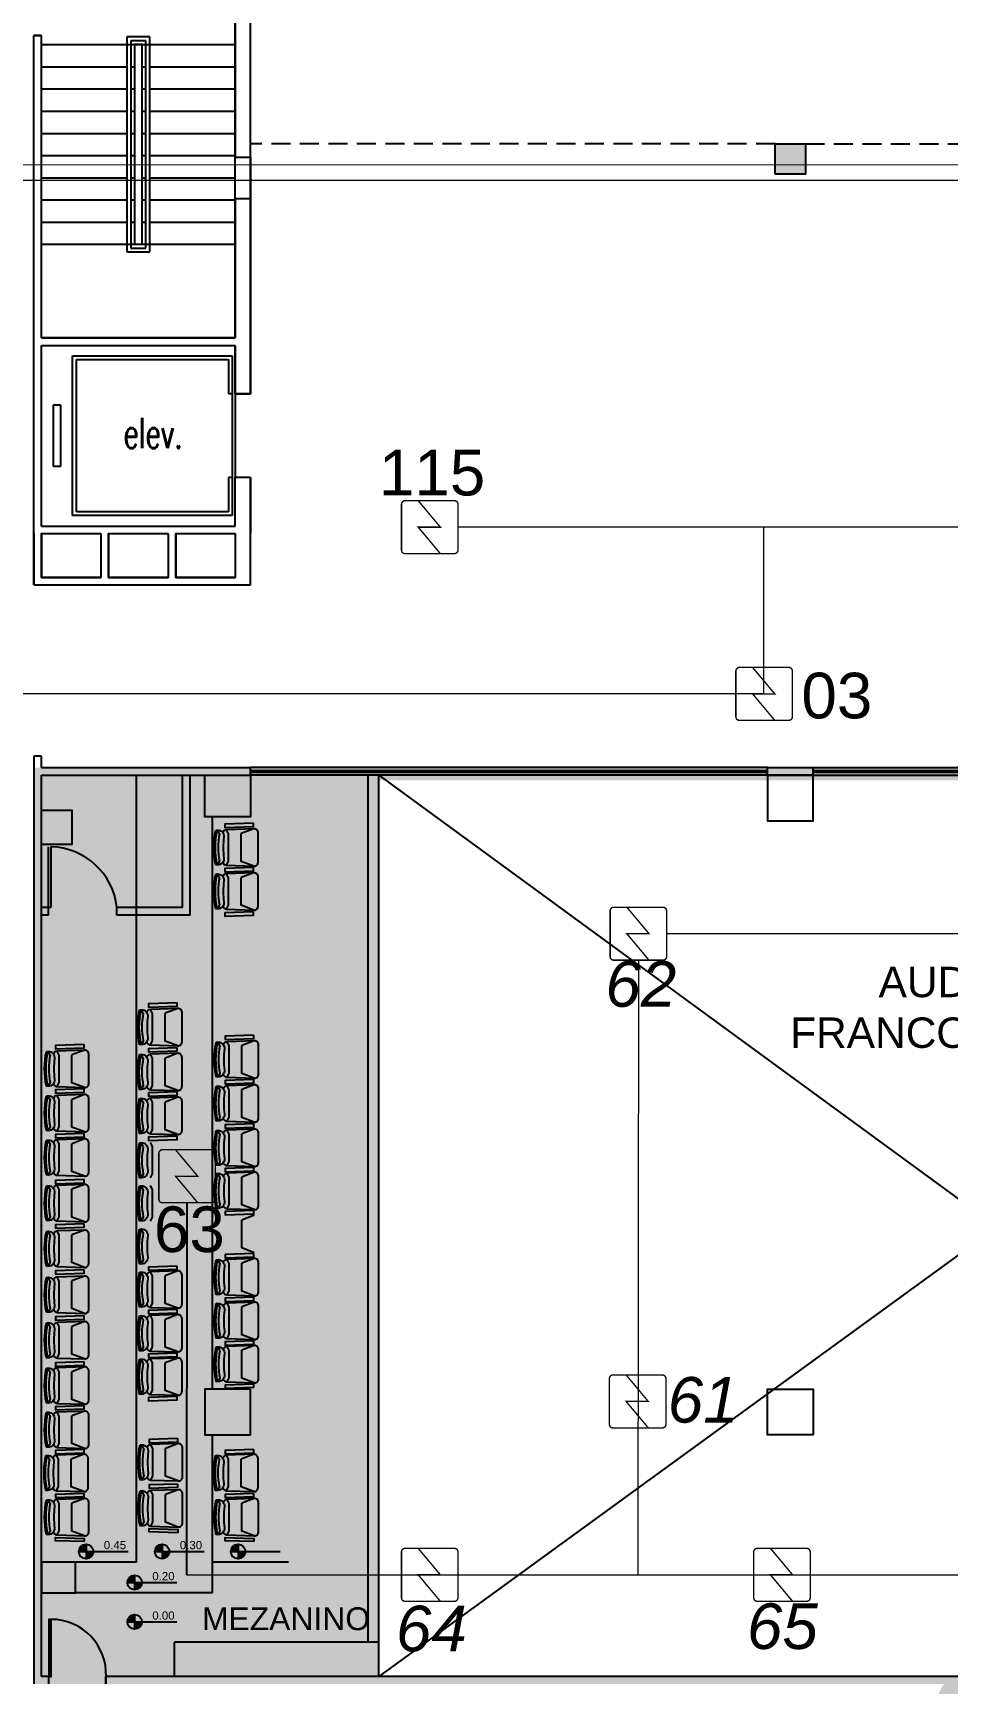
# Model space of a CAD drawing. Header units: metres. Extents: x -331 to 2982, y 362 to 2539.
# Drawn here: x 849.55 to 861.58, y 1275.92 to 1297.63 of the extents above; entities that cross this region are included whole.
import ezdxf
from ezdxf.enums import TextEntityAlignment as Align

# ---------------------------------------------------------------- set-up
doc = ezdxf.new("R2010")
doc.units = ezdxf.units.M
doc.linetypes.add('DASHED2', pattern=[0.375, 0.25, -0.125])
doc.linetypes.add('DOT075', pattern=[0.75, 0, -0.75])
for name, color, linetype in [('72_EGR_BASE_PRIMITIVE', 7, 'Continuous'), ('ALV', 251, 'Continuous'), ('Cota Nivel', 251, 'Continuous'), ('CX', 251, 'Continuous'), ('Det', 251, 'Continuous'), ('DET. FUMAÇA', 1, 'Continuous'), ('Div', 251, 'Continuous'), ('Est', 251, 'Continuous'), ('Mob', 251, 'Continuous'), ('Pis', 251, 'Continuous'), ('Proj', 251, 'DASHED2'), ('Texto_Salas', 251, 'Continuous'), ('vid', 251, 'Continuous'), ('vis', 251, 'Continuous')]:
    doc.layers.add(name, color=color, linetype=linetype)
doc.layers.add('_salas', color=251, linetype='Continuous', plot=False)
doc.styles.add('ALESP1', font='arial.ttf')
doc.styles.add('ALESP2', font='ROMANS.SHX', dxfattribs={"width": 0.65, "height": 0.4})
doc.styles.add('DESTAQUE', font='arial.ttf', dxfattribs={"height": 0.4})
doc.styles.get("Standard").update_dxf_attribs({"font": 'arial.ttf', "height": 0.3})
doc.styles.add('X3G_ENTITY_141699F3', font='arial.ttf', dxfattribs={"height": 0.6})
doc.styles.add('X3G_ENTITY_141699FB', font='arial.ttf', dxfattribs={"height": 0.6})
doc.styles.add('X3G_ENTITY_14169A0B', font='arial.ttf', dxfattribs={"height": 0.6})
doc.styles.add('X3G_ENTITY_14169A23', font='arial.ttf', dxfattribs={"height": 0.6})
doc.styles.add('X3G_ENTITY_14169FE8', font='arial.ttf', dxfattribs={"height": 0.6})
doc.styles.add('X3G_ENTITY_14169FFC', font='arial.ttf', dxfattribs={"height": 0.6})
doc.styles.add('X3G_ENTITY_142147DD', font='arial.ttf', dxfattribs={"height": 0.6})

# ---------------------------------------------------------------- blocks, each defined once
blk = doc.blocks.new('Detector de fumaça')
at = {"layer": 'DET. FUMAÇA', "linetype": 'Continuous', "lineweight": 15, "const_width": 0.0187}
blk.add_lwpolyline([(774.599, 539.816), (775.249, 539.816, -0.414214), (775.296, 539.769), (775.296, 539.167, -0.414214), (775.249, 539.12), (774.599, 539.12, -0.414214), (774.553, 539.167), (774.553, 539.769, -0.414214)], format="xyb", close=True, dxfattribs=at)
blk.add_lwpolyline([(774.773, 539.816), (775.064, 539.468), (774.773, 539.468), (775.064, 539.12)], dxfattribs=at)

msp = doc.modelspace()

# ---------------------------------------------------------------- hatches: boundary and pattern name
at = {"layer": '_salas', "transparency": 33554559}
h = msp.add_hatch(color=256, dxfattribs=at)
h.dxf.hatch_style = 1
h.paths.add_polyline_path([(872.219, 1296.071), (866.409, 1296.071), (866.409, 1295.871), (872.219, 1295.871)])
h.paths.add_polyline_path([(859.709, 1303.771), (859.309, 1303.771), (859.309, 1303.371), (859.709, 1303.371)])
h.paths.add_polyline_path([(859.709, 1296.171), (859.309, 1296.171), (859.309, 1295.771), (859.709, 1295.771)])
h = msp.add_hatch(color=256, dxfattribs=at)
h.dxf.hatch_style = 1
h.paths.add_polyline_path([(849.559, 1275.921), (851.959, 1275.921), (854.099, 1275.921), (854.099, 1276.021), (854.099, 1287.801), (870.319, 1287.801), (870.319, 1287.971), (866.699, 1287.971), (849.559, 1287.971), (849.559, 1287.543)])
h = msp.add_hatch(color=256, dxfattribs=at)
h.dxf.hatch_style = 1
h.paths.add_polyline_path([(845.258, 1260.671), (806.008, 1260.671), (806.008, 1266.721), (806.008, 1269.471), (801.118, 1269.471), (801.118, 1266.371), (801.118, 1258.571), (794.808, 1258.571), (794.808, 1266.371), (794.808, 1266.521), (794.608, 1266.521), (794.608, 1250.721), (794.808, 1250.721), (794.808, 1252.511), (870.318, 1252.511), (870.318, 1276.021), (861.583, 1276.021), (861.529, 1275.921), (859.578, 1272.271), (857.358, 1272.271), (851.958, 1272.271), (849.558, 1272.271), (849.558, 1263.221), (850.458, 1263.221), (850.458, 1255.977), (849.233, 1255.977), (849.233, 1256.871), (849.583, 1256.871), (849.583, 1256.971), (846.033, 1256.971), (846.033, 1256.871), (846.383, 1256.871), (846.383, 1255.977), (845.258, 1255.977)])
h = msp.add_hatch(color=256, dxfattribs=at)
h.dxf.hatch_style = 1
h.paths.add_polyline_path([(861.584, 1276.021), (854.099, 1276.021), (854.099, 1275.921), (861.531, 1275.921)])
at = {"layer": 'Cota Nivel', "ltscale": 0.8}
h = msp.add_hatch(color=251, dxfattribs=at)
h.paths.add_polyline_path([(850.247, 1277.662), (850.247, 1277.758, 0.414214), (850.151, 1277.662)])
h.paths.add_polyline_path([(850.247, 1277.566, 0.414214), (850.343, 1277.662), (850.247, 1277.662)])
h = msp.add_hatch(color=251, dxfattribs=at)
h.paths.add_polyline_path([(851.247, 1277.662), (851.247, 1277.758, 0.414214), (851.151, 1277.662)])
h.paths.add_polyline_path([(851.247, 1277.566, 0.414214), (851.343, 1277.662), (851.247, 1277.662)])
h = msp.add_hatch(color=251, dxfattribs=at)
h.paths.add_polyline_path([(852.247, 1277.662), (852.247, 1277.758, 0.414214), (852.151, 1277.662)])
h.paths.add_polyline_path([(852.247, 1277.566, 0.414214), (852.343, 1277.662), (852.247, 1277.662)])
h = msp.add_hatch(color=251, dxfattribs=at)
h.paths.add_polyline_path([(850.886, 1277.254), (850.886, 1277.35, 0.414214), (850.79, 1277.254)])
h.paths.add_polyline_path([(850.886, 1277.158, 0.414214), (850.982, 1277.254), (850.886, 1277.254)])
h = msp.add_hatch(color=251, dxfattribs=at)
h.paths.add_polyline_path([(850.886, 1276.737), (850.886, 1276.833, 0.414214), (850.79, 1276.737)])
h.paths.add_polyline_path([(850.886, 1276.641, 0.414214), (850.982, 1276.737), (850.886, 1276.737)])

# ---------------------------------------------------------------- linework, layer by layer
at = {"layer": '72_EGR_BASE_PRIMITIVE', "color": 150, "true_color": 0x007fff}
msp.add_polyline3d([(851.571, 1282.258, 0), (851.566, 1277.356, 0)], dxfattribs=at)
at = {"layer": 'ALV', "color": 251, "ltscale": 0.8}
for p, q in [((852.409, 1295.996), (852.409, 1299.659)), ((852.409, 1295.996), (852.409, 1299.659)), ((852.209, 1293.621), (852.209, 1298.921)), ((852.209, 1298.921), (852.209, 1295.996)), ((849.559, 1291.046), (849.559, 1297.596)), ((849.559, 1297.596), (849.659, 1297.596)), ((849.659, 1297.596), (849.559, 1297.596)), ((849.659, 1293.621), (849.659, 1297.596)), ((849.659, 1293.621), (849.659, 1297.596)), ((852.409, 1292.884), (852.409, 1295.996)), ((852.209, 1295.446), (852.209, 1293.621)), ((852.409, 1295.446), (852.409, 1292.884)), ((849.659, 1293.621), (852.209, 1293.621)), ((852.209, 1293.621), (849.659, 1293.621)), ((849.659, 1293.521), (852.209, 1293.521)), ((849.659, 1291.146), (849.659, 1293.521)), ((849.659, 1291.146), (849.659, 1293.521)), ((849.659, 1293.521), (852.209, 1293.521)), ((852.209, 1292.884), (852.209, 1293.521)), ((852.209, 1293.521), (852.209, 1292.884)), ((852.409, 1292.884), (852.209, 1292.884)), ((852.209, 1292.884), (852.409, 1292.884)), ((852.209, 1291.146), (852.209, 1291.784)), ((852.409, 1291.784), (852.209, 1291.784)), ((852.409, 1291.784), (852.209, 1291.784)), ((852.409, 1291.784), (852.409, 1291.046)), ((852.409, 1290.371), (852.409, 1291.784)), ((849.659, 1291.146), (852.209, 1291.146)), ((849.559, 1290.371), (849.559, 1291.046)), ((849.559, 1291.046), (849.559, 1290.371)), ((849.659, 1291.046), (849.659, 1290.471)), ((849.659, 1290.471), (849.659, 1291.046)), ((850.442, 1291.046), (850.442, 1290.471)), ((850.542, 1291.046), (850.542, 1290.471)), ((851.326, 1291.046), (851.326, 1290.471)), ((851.426, 1291.046), (851.426, 1290.471)), ((851.426, 1291.046), (852.209, 1291.046)), ((852.209, 1291.046), (852.209, 1290.471)), ((849.559, 1290.371), (852.409, 1290.371)), ((849.559, 1290.371), (852.409, 1290.371)), ((849.659, 1290.471), (850.442, 1290.471)), ((850.542, 1290.471), (851.326, 1290.471)), ((851.426, 1290.471), (852.209, 1290.471)), ((849.659, 1288.121), (849.559, 1288.121)), ((849.559, 1288.121), (849.559, 1275.921)), ((849.659, 1288.121), (849.559, 1288.121)), ((849.559, 1288.121), (849.559, 1275.921)), ((849.659, 1287.971), (849.659, 1288.121)), ((849.659, 1287.971), (852.409, 1287.971)), ((849.659, 1287.971), (852.409, 1287.971)), ((852.409, 1287.871), (852.409, 1287.971)), ((859.209, 1287.971), (859.809, 1287.971)), ((859.209, 1287.871), (859.209, 1287.971)), ((859.809, 1287.871), (859.809, 1287.971)), ((849.659, 1287.871), (852.409, 1287.871)), ((849.659, 1276.021), (849.659, 1287.871)), ((859.209, 1287.871), (859.809, 1287.871)), ((849.759, 1276.021), (849.659, 1276.021)), ((849.759, 1276.021), (849.659, 1276.021)), ((849.759, 1275.921), (849.759, 1276.021)), ((849.759, 1275.921), (849.759, 1276.021)), ((850.509, 1275.921), (850.509, 1276.021)), ((850.509, 1276.021), (850.509, 1275.921)), ((870.299, 1276.021), (850.509, 1276.021)), ((850.509, 1276.021), (850.509, 1275.921))]:
    msp.add_line(p, q, dxfattribs=at)
for points in [[(850.442, 1291.046), (850.442, 1290.471), (849.659, 1290.471), (849.659, 1291.046)], [(851.326, 1291.046), (851.326, 1290.471), (850.542, 1290.471), (850.542, 1291.046)], [(851.326, 1291.046), (851.326, 1290.471), (850.542, 1290.471), (850.542, 1291.046)], [(852.209, 1291.046), (852.209, 1290.471), (851.426, 1290.471), (851.426, 1291.046)]]:
    msp.add_lwpolyline(points, close=True, dxfattribs=at)
at = {"layer": 'Cota Nivel', "color": 251, "ltscale": 0.8}
for p, q in [((850.247, 1277.758), (850.247, 1277.566)), ((851.247, 1277.758), (851.247, 1277.566)), ((852.247, 1277.758), (852.247, 1277.566)), ((850.151, 1277.662), (850.8, 1277.662)), ((851.151, 1277.662), (851.8, 1277.662)), ((852.151, 1277.662), (852.8, 1277.662)), ((850.79, 1277.254), (851.439, 1277.254)), ((850.886, 1277.35), (850.886, 1277.158)), ((850.886, 1276.833), (850.886, 1276.641)), ((850.79, 1276.737), (851.439, 1276.737))]:
    msp.add_line(p, q, dxfattribs=at)
for centre in [(850.247, 1277.662), (851.247, 1277.662), (852.247, 1277.662), (850.886, 1277.254), (850.886, 1276.737)]:
    msp.add_circle(centre, 0.096, dxfattribs=at)
at = {"layer": 'CX', "color": 251}
for p, q in [((859.209, 1287.971), (852.409, 1287.971)), ((859.809, 1287.971), (866.399, 1287.971)), ((859.209, 1287.871), (852.409, 1287.871)), ((859.809, 1287.871), (866.399, 1287.871))]:
    msp.add_line(p, q, dxfattribs=at)
at = {"layer": 'CX', "color": 251, "ltscale": 8}
for p, q in [((849.753, 1286.129), (849.753, 1286.929)), ((849.783, 1286.929), (849.783, 1286.129)), ((849.783, 1286.129), (849.753, 1286.129))]:
    msp.add_line(p, q, dxfattribs=at)
at = {"layer": 'CX', "color": 251, "ltscale": 0.8}
msp.add_lwpolyline([(849.759, 1276.021), (849.789, 1276.021), (849.789, 1276.771), (849.759, 1276.771)], close=True, dxfattribs=at)
at = {"layer": 'CX', "color": 251, "linetype": 'Continuous'}
msp.add_arc((849.759, 1286.03), 0.9, 6.3528, 88.4476, dxfattribs=at)
at = {"layer": 'CX', "color": 251, "ltscale": 0.8}
msp.add_arc((849.789, 1276.05), 0.721, 357.6617, 90, dxfattribs=at)
at = {"layer": 'Det', "color": 251}
for p, q in [((854.099, 1287.871), (870.299, 1276.021)), ((869.574, 1287.274), (854.099, 1276.021))]:
    msp.add_line(p, q, dxfattribs=at)
at = {"layer": 'Div', "color": 230, "linetype": 'Continuous', "lineweight": 0}
for p, q in [((872.61, 1295.893), (776.3, 1295.891)), ((872.223, 1295.691), (776.303, 1295.691))]:
    msp.add_line(p, q, dxfattribs=at)
at = {"layer": 'Div', "color": 150, "linetype": 'Continuous', "lineweight": 0}
for p, q in [((862.63, 1291.131), (855.139, 1291.131)), ((859.16, 1288.939), (859.16, 1291.131)), ((859.16, 1288.939), (790.786, 1288.939)), ((865.651, 1285.786), (857.883, 1285.786)), ((857.511, 1285.438), (857.503, 1277.356)), ((851.566, 1277.356), (865.802, 1277.356))]:
    msp.add_line(p, q, dxfattribs=at)
at = {"layer": 'Div', "linetype": 'Continuous', "lineweight": 0}
for p, q in [((849.753, 1286.029), (849.753, 1286.129)), ((850.653, 1286.029), (850.653, 1286.129))]:
    msp.add_line(p, q, dxfattribs=at)
at = {"layer": 'Div', "color": 251, "linetype": 'Continuous'}
for p, q in [((849.753, 1286.029), (849.753, 1286.129)), ((850.653, 1286.029), (850.653, 1286.129))]:
    msp.add_line(p, q, dxfattribs=at)
at = {"layer": 'Div', "linetype": 'Continuous', "lineweight": 0}
for points in [[(851.612, 1287.871), (851.612, 1286.029), (850.653, 1286.029)], [(851.512, 1287.871), (851.512, 1286.129), (850.653, 1286.129)], [(849.753, 1286.129), (849.659, 1286.129)], [(849.753, 1286.029), (849.659, 1286.029)]]:
    msp.add_lwpolyline(points, dxfattribs=at)
at = {"layer": 'Div', "color": 251, "linetype": 'Continuous'}
for points in [[(851.612, 1287.871), (851.612, 1286.029), (850.653, 1286.029)], [(851.512, 1287.871), (851.512, 1286.129), (850.653, 1286.129)], [(849.753, 1286.129), (849.659, 1286.129)], [(849.753, 1286.029), (849.659, 1286.029)]]:
    msp.add_lwpolyline(points, dxfattribs=at)
at = {"layer": 'Est', "color": 251, "ltscale": 0.8}
msp.add_line((850.109, 1277.121), (850.109, 1277.521), dxfattribs=at)
at = {"layer": 'Est', "color": 251}
msp.add_lwpolyline([(859.309, 1295.771), (859.309, 1296.171), (859.709, 1296.171), (859.709, 1295.771)], close=True, dxfattribs=at)
msp.add_lwpolyline([(852.209, 1295.446), (852.209, 1295.996), (852.309, 1295.996), (852.409, 1295.996), (852.409, 1295.446), (852.209, 1295.446)], dxfattribs=at)
at = {"layer": 'Est', "color": 251, "ltscale": 0.8}
for points in [[(851.809, 1287.871), (852.409, 1287.871), (852.409, 1287.321), (851.809, 1287.321)], [(859.809, 1287.871), (859.209, 1287.871), (859.209, 1287.271), (859.809, 1287.271)], [(849.659, 1287.408), (850.059, 1287.408), (850.059, 1286.958), (849.659, 1286.958)], [(852.409, 1279.796), (851.809, 1279.796), (851.809, 1279.196), (852.409, 1279.196)], [(859.809, 1279.196), (859.209, 1279.196), (859.209, 1279.796), (859.809, 1279.796)], [(850.109, 1277.521), (849.659, 1277.521), (849.659, 1277.121), (850.109, 1277.121)]]:
    msp.add_lwpolyline(points, close=True, dxfattribs=at)
at = {"layer": 'Mob', "color": 251}
for p, q in [((852.001, 1287.098), (851.977, 1287.149)), ((852.121, 1287.1), (852.095, 1287.153)), ((852.121, 1286.74), (852.121, 1287.1)), ((852.454, 1287.165), (852.288, 1287.102)), ((852.001, 1286.741), (851.977, 1286.69)), ((852.001, 1286.52), (851.977, 1286.571)), ((852.095, 1286.686), (852.121, 1286.74)), ((852.121, 1286.521), (852.095, 1286.575)), ((852.454, 1286.587), (852.288, 1286.524)), ((852.121, 1286.162), (852.121, 1286.521)), ((852.001, 1286.163), (851.977, 1286.112)), ((852.095, 1286.108), (852.121, 1286.162)), ((850.999, 1284.735), (850.975, 1284.786)), ((851.119, 1284.737), (851.093, 1284.79)), ((851.119, 1284.377), (851.119, 1284.737)), ((851.452, 1284.802), (851.286, 1284.739)), ((849.774, 1284.187), (849.749, 1284.238)), ((849.894, 1284.188), (849.868, 1284.242)), ((849.894, 1283.829), (849.894, 1284.188)), ((850.227, 1284.254), (850.061, 1284.191)), ((850.999, 1284.378), (850.975, 1284.327)), ((850.999, 1284.147), (850.975, 1284.198)), ((851.093, 1284.323), (851.119, 1284.377)), ((851.119, 1284.148), (851.093, 1284.202)), ((851.452, 1284.213), (851.286, 1284.151)), ((852.008, 1284.31), (851.983, 1284.361)), ((852.128, 1284.311), (852.102, 1284.365)), ((852.128, 1283.952), (852.128, 1284.311)), ((852.46, 1284.377), (852.294, 1284.314)), ((851.119, 1283.788), (851.119, 1284.148)), ((849.774, 1283.83), (849.749, 1283.779)), ((849.868, 1283.775), (849.894, 1283.829)), ((850.999, 1283.79), (850.975, 1283.739)), ((851.093, 1283.735), (851.119, 1283.788)), ((852.008, 1283.953), (851.983, 1283.902)), ((852.008, 1283.732), (851.983, 1283.783)), ((852.102, 1283.898), (852.128, 1283.952)), ((852.128, 1283.733), (852.102, 1283.787)), ((852.46, 1283.798), (852.294, 1283.736)), ((849.774, 1283.604), (849.749, 1283.655)), ((849.894, 1283.605), (849.868, 1283.659)), ((849.894, 1283.246), (849.894, 1283.605)), ((850.227, 1283.671), (850.061, 1283.608)), ((850.999, 1283.568), (850.975, 1283.62)), ((851.119, 1283.57), (851.093, 1283.623)), ((851.119, 1283.21), (851.119, 1283.57)), ((851.452, 1283.635), (851.286, 1283.573)), ((852.128, 1283.373), (852.128, 1283.733)), ((852.008, 1283.375), (851.983, 1283.324)), ((852.102, 1283.32), (852.128, 1283.373)), ((849.774, 1283.247), (849.749, 1283.196)), ((849.868, 1283.192), (849.894, 1283.246)), ((850.999, 1283.212), (850.975, 1283.16)), ((851.093, 1283.156), (851.119, 1283.21)), ((852.008, 1283.149), (851.983, 1283.2)), ((852.128, 1283.15), (852.102, 1283.204)), ((852.128, 1282.791), (852.128, 1283.15)), ((852.46, 1283.216), (852.294, 1283.153)), ((849.774, 1283.021), (849.749, 1283.072)), ((849.894, 1283.023), (849.868, 1283.076)), ((849.894, 1282.663), (849.894, 1283.023)), ((850.227, 1283.088), (850.061, 1283.025)), ((850.999, 1282.986), (850.975, 1283.037)), ((851.119, 1282.987), (851.093, 1283.041)), ((851.119, 1282.627), (851.119, 1282.987)), ((849.774, 1282.664), (849.749, 1282.613)), ((849.868, 1282.609), (849.894, 1282.663)), ((852.008, 1282.792), (851.983, 1282.741)), ((852.102, 1282.737), (852.128, 1282.791)), ((849.774, 1282.421), (849.749, 1282.472)), ((849.894, 1282.423), (849.868, 1282.476)), ((850.227, 1282.488), (850.061, 1282.425)), ((850.999, 1282.629), (850.975, 1282.578)), ((850.999, 1282.419), (850.975, 1282.47)), ((851.093, 1282.574), (851.119, 1282.627)), ((851.119, 1282.42), (851.093, 1282.474)), ((852.008, 1282.582), (851.983, 1282.633)), ((852.128, 1282.583), (852.102, 1282.637)), ((852.128, 1282.224), (852.128, 1282.583)), ((852.46, 1282.649), (852.294, 1282.586)), ((849.894, 1282.063), (849.894, 1282.423)), ((851.119, 1282.06), (851.119, 1282.42)), ((849.774, 1282.064), (849.749, 1282.013)), ((849.868, 1282.009), (849.894, 1282.063)), ((850.999, 1282.062), (850.975, 1282.011)), ((851.093, 1282.007), (851.119, 1282.06)), ((852.008, 1282.225), (851.983, 1282.174)), ((852.102, 1282.17), (852.128, 1282.224)), ((852.46, 1282.083), (852.294, 1282.02)), ((849.774, 1281.822), (849.749, 1281.873)), ((849.894, 1281.823), (849.868, 1281.877)), ((849.894, 1281.464), (849.894, 1281.823)), ((850.227, 1281.889), (850.061, 1281.826)), ((850.999, 1281.853), (850.975, 1281.904)), ((849.774, 1281.465), (849.749, 1281.414)), ((849.868, 1281.41), (849.894, 1281.464)), ((850.999, 1281.496), (850.975, 1281.445)), ((852.008, 1281.448), (851.983, 1281.5)), ((852.128, 1281.45), (852.102, 1281.504)), ((852.128, 1281.09), (852.128, 1281.45)), ((852.46, 1281.515), (852.294, 1281.453)), ((849.774, 1281.217), (849.749, 1281.268)), ((849.894, 1281.218), (849.868, 1281.272)), ((849.894, 1280.859), (849.894, 1281.218)), ((850.227, 1281.284), (850.061, 1281.221)), ((850.999, 1281.285), (850.975, 1281.336)), ((851.119, 1281.287), (851.093, 1281.34)), ((851.119, 1280.927), (851.119, 1281.287)), ((851.452, 1281.352), (851.286, 1281.289)), ((850.999, 1280.928), (850.975, 1280.877)), ((851.093, 1280.873), (851.119, 1280.927)), ((852.008, 1281.092), (851.983, 1281.04)), ((852.102, 1281.037), (852.128, 1281.09)), ((852.128, 1280.875), (852.102, 1280.929)), ((852.46, 1280.941), (852.294, 1280.878)), ((849.774, 1280.86), (849.749, 1280.809)), ((849.868, 1280.805), (849.894, 1280.859)), ((850.999, 1280.711), (850.975, 1280.762)), ((851.119, 1280.712), (851.093, 1280.766)), ((851.119, 1280.352), (851.119, 1280.712)), ((851.452, 1280.777), (851.286, 1280.715)), ((852.008, 1280.874), (851.983, 1280.925)), ((852.128, 1280.515), (852.128, 1280.875)), ((849.774, 1280.619), (849.749, 1280.67)), ((849.894, 1280.62), (849.868, 1280.674)), ((849.894, 1280.26), (849.894, 1280.62)), ((850.227, 1280.685), (850.061, 1280.623)), ((852.008, 1280.517), (851.983, 1280.466)), ((852.102, 1280.462), (852.128, 1280.515)), ((850.999, 1280.354), (850.975, 1280.302)), ((851.093, 1280.299), (851.119, 1280.352)), ((852.008, 1280.304), (851.983, 1280.355)), ((852.128, 1280.305), (852.102, 1280.359)), ((852.128, 1279.945), (852.128, 1280.305)), ((852.46, 1280.37), (852.294, 1280.308)), ((849.774, 1280.262), (849.749, 1280.21)), ((849.774, 1280.023), (849.749, 1280.074)), ((849.868, 1280.207), (849.894, 1280.26)), ((849.894, 1280.024), (849.868, 1280.078)), ((850.227, 1280.09), (850.061, 1280.027)), ((850.999, 1280.14), (850.975, 1280.192)), ((851.119, 1280.142), (851.093, 1280.195)), ((851.119, 1279.782), (851.119, 1280.142)), ((851.452, 1280.207), (851.286, 1280.144)), ((849.894, 1279.665), (849.894, 1280.024)), ((852.008, 1279.947), (851.983, 1279.896)), ((852.102, 1279.892), (852.128, 1279.945)), ((849.774, 1279.666), (849.749, 1279.615)), ((849.868, 1279.611), (849.894, 1279.665)), ((850.999, 1279.783), (850.975, 1279.732)), ((851.093, 1279.728), (851.119, 1279.782)), ((849.774, 1279.442), (849.749, 1279.493)), ((849.894, 1279.444), (849.868, 1279.497)), ((849.894, 1279.084), (849.894, 1279.444)), ((850.227, 1279.509), (850.061, 1279.446)), ((849.774, 1279.085), (849.749, 1279.034)), ((849.868, 1279.03), (849.894, 1279.084)), ((851.006, 1279.014), (850.981, 1279.065)), ((851.126, 1279.015), (851.1, 1279.069)), ((851.126, 1278.656), (851.126, 1279.015)), ((851.459, 1279.081), (851.293, 1279.018)), ((849.766, 1278.874), (849.741, 1278.925)), ((849.886, 1278.875), (849.86, 1278.929)), ((849.886, 1278.516), (849.886, 1278.875)), ((850.219, 1278.941), (850.053, 1278.878)), ((852, 1278.874), (851.975, 1278.925)), ((852.12, 1278.875), (852.094, 1278.929)), ((852.12, 1278.516), (852.12, 1278.875)), ((852.452, 1278.941), (852.286, 1278.878)), ((851.006, 1278.657), (850.981, 1278.606)), ((851.1, 1278.602), (851.126, 1278.656)), ((849.766, 1278.517), (849.741, 1278.466)), ((849.774, 1278.293), (849.749, 1278.344)), ((849.86, 1278.462), (849.886, 1278.516)), ((849.894, 1278.294), (849.868, 1278.348)), ((850.227, 1278.36), (850.061, 1278.297)), ((851.006, 1278.409), (850.981, 1278.46)), ((851.126, 1278.41), (851.1, 1278.464)), ((851.126, 1278.05), (851.126, 1278.41)), ((851.459, 1278.475), (851.293, 1278.413)), ((852, 1278.517), (851.975, 1278.466)), ((852.008, 1278.293), (851.983, 1278.344)), ((852.094, 1278.462), (852.12, 1278.516)), ((852.128, 1278.294), (852.102, 1278.348)), ((852.46, 1278.36), (852.294, 1278.297)), ((849.894, 1277.935), (849.894, 1278.294)), ((852.128, 1277.935), (852.128, 1278.294)), ((849.774, 1277.936), (849.749, 1277.885)), ((849.868, 1277.881), (849.894, 1277.935)), ((851.006, 1278.052), (850.981, 1278)), ((851.1, 1277.997), (851.126, 1278.05)), ((852.008, 1277.936), (851.983, 1277.885)), ((852.102, 1277.881), (852.128, 1277.935))]:
    msp.add_line(p, q, dxfattribs=at)
for points in [[(852.449, 1287.239), (852.071, 1287.226), (852.071, 1287.183), (852.449, 1287.196)], [(852.449, 1286.657), (852.071, 1286.644), (852.071, 1286.601), (852.449, 1286.614)], [(852.449, 1286.074), (852.071, 1286.061), (852.071, 1286.018), (852.449, 1286.031)], [(851.447, 1284.877), (851.069, 1284.864), (851.069, 1284.821), (851.447, 1284.834)], [(852.455, 1284.45), (852.078, 1284.437), (852.078, 1284.394), (852.455, 1284.407)], [(850.221, 1284.328), (849.844, 1284.315), (849.844, 1284.272), (850.221, 1284.284)], [(851.447, 1284.287), (851.069, 1284.274), (851.069, 1284.231), (851.447, 1284.244)], [(852.455, 1283.869), (852.078, 1283.856), (852.078, 1283.813), (852.455, 1283.826)], [(850.221, 1283.746), (849.844, 1283.733), (849.844, 1283.69), (850.221, 1283.703)], [(851.447, 1283.706), (851.069, 1283.693), (851.069, 1283.65), (851.447, 1283.662)], [(850.221, 1283.158), (849.844, 1283.145), (849.844, 1283.102), (850.221, 1283.115)], [(851.447, 1283.123), (851.069, 1283.11), (851.069, 1283.067), (851.447, 1283.079)], [(852.455, 1283.286), (852.078, 1283.273), (852.078, 1283.23), (852.455, 1283.243)], [(852.455, 1282.712), (852.078, 1282.699), (852.078, 1282.656), (852.455, 1282.669)], [(850.221, 1282.552), (849.844, 1282.539), (849.844, 1282.496), (850.221, 1282.509)], [(852.455, 1282.146), (852.078, 1282.134), (852.078, 1282.09), (852.455, 1282.103)], [(850.221, 1281.972), (849.844, 1281.959), (849.844, 1281.916), (850.221, 1281.929)], [(852.455, 1281.579), (852.078, 1281.566), (852.078, 1281.523), (852.455, 1281.536)], [(850.221, 1281.366), (849.844, 1281.354), (849.844, 1281.31), (850.221, 1281.323)], [(851.447, 1281.416), (851.069, 1281.403), (851.069, 1281.36), (851.447, 1281.373)], [(852.455, 1281.007), (852.078, 1280.994), (852.078, 1280.951), (852.455, 1280.964)], [(850.221, 1280.761), (849.844, 1280.748), (849.844, 1280.705), (850.221, 1280.718)], [(851.447, 1280.844), (851.069, 1280.831), (851.069, 1280.788), (851.447, 1280.801)], [(852.455, 1280.434), (852.078, 1280.421), (852.078, 1280.378), (852.455, 1280.39)], [(850.221, 1280.156), (849.844, 1280.143), (849.844, 1280.1), (850.221, 1280.113)], [(851.447, 1280.27), (851.069, 1280.258), (851.069, 1280.214), (851.447, 1280.227)], [(852.455, 1279.865), (852.078, 1279.852), (852.078, 1279.809), (852.455, 1279.822)], [(851.447, 1279.701), (851.069, 1279.689), (851.069, 1279.646), (851.447, 1279.658)], [(850.221, 1279.58), (849.844, 1279.567), (849.844, 1279.524), (850.221, 1279.537)], [(850.221, 1279.002), (849.844, 1278.989), (849.844, 1278.946), (850.221, 1278.959)], [(851.454, 1279.148), (851.076, 1279.135), (851.076, 1279.092), (851.454, 1279.105)], [(852.455, 1279.002), (852.078, 1278.989), (852.078, 1278.946), (852.455, 1278.959)], [(851.454, 1278.55), (851.076, 1278.538), (851.076, 1278.494), (851.454, 1278.507)], [(850.221, 1278.427), (849.844, 1278.414), (849.844, 1278.371), (850.221, 1278.384)], [(852.455, 1278.427), (852.078, 1278.414), (852.078, 1278.371), (852.455, 1278.384)], [(851.454, 1277.908), (851.076, 1277.921), (851.076, 1277.964), (851.454, 1277.951)], [(851.454, 1277.908), (851.076, 1277.921), (851.076, 1277.964), (851.454, 1277.951)], [(850.221, 1277.793), (849.844, 1277.805), (849.844, 1277.849), (850.221, 1277.836)], [(850.221, 1277.793), (849.844, 1277.805), (849.844, 1277.849), (850.221, 1277.836)], [(852.455, 1277.793), (852.078, 1277.805), (852.078, 1277.849), (852.455, 1277.836)], [(852.455, 1277.793), (852.078, 1277.805), (852.078, 1277.849), (852.455, 1277.836)]]:
    msp.add_lwpolyline(points, close=True, dxfattribs=at)
for points in [[(851.952, 1287.149), (851.977, 1287.149, -0.46106), (852.06, 1287.059, 0.062207), (852.06, 1286.781, -0.46106), (851.977, 1286.69), (851.952, 1286.691, -0.102212)], [(851.952, 1286.57), (851.977, 1286.571, -0.46106), (852.06, 1286.48, 0.062207), (852.06, 1286.203, -0.46106), (851.977, 1286.112), (851.952, 1286.113, -0.102212)], [(850.95, 1284.786), (850.975, 1284.786, -0.46106), (851.058, 1284.696, 0.062207), (851.058, 1284.418, -0.46106), (850.975, 1284.327), (850.95, 1284.328, -0.102212)], [(849.725, 1284.237), (849.749, 1284.238, -0.46106), (849.832, 1284.147, 0.062207), (849.832, 1283.87, -0.46106), (849.749, 1283.779), (849.725, 1283.78, -0.102212)], [(850.95, 1284.197), (850.975, 1284.198, -0.46106), (851.058, 1284.107, 0.062207), (851.058, 1283.829, -0.46106), (850.975, 1283.739), (850.95, 1283.739, -0.102212)], [(851.959, 1284.36), (851.983, 1284.361, -0.46106), (852.066, 1284.27, 0.062207), (852.066, 1283.993, -0.46106), (851.983, 1283.902), (851.959, 1283.902, -0.102212)], [(851.959, 1283.782), (851.983, 1283.783, -0.46106), (852.066, 1283.692, 0.062207), (852.066, 1283.414, -0.46106), (851.983, 1283.324), (851.959, 1283.324, -0.102212)], [(849.725, 1283.654), (849.749, 1283.655, -0.46106), (849.832, 1283.564, 0.062207), (849.832, 1283.287, -0.46106), (849.749, 1283.196), (849.725, 1283.197, -0.102212)], [(850.95, 1283.619), (850.975, 1283.62, -0.46106), (851.058, 1283.529, 0.062207), (851.058, 1283.251, -0.46106), (850.975, 1283.16), (850.95, 1283.161, -0.102212)], [(851.959, 1283.199), (851.983, 1283.2, -0.46106), (852.066, 1283.109, 0.062207), (852.066, 1282.832, -0.46106), (851.983, 1282.741), (851.959, 1282.742, -0.102212)], [(849.725, 1283.072), (849.749, 1283.072, -0.46106), (849.832, 1282.982, 0.062207), (849.832, 1282.704, -0.46106), (849.749, 1282.613), (849.725, 1282.614, -0.102212)], [(850.95, 1283.036), (850.975, 1283.037, -0.46106), (851.058, 1282.946, 0.062207), (851.058, 1282.668, -0.46106), (850.975, 1282.578), (850.95, 1282.578, -0.102212)], [(849.725, 1282.472), (849.749, 1282.472, -0.46106), (849.832, 1282.382, 0.062207), (849.832, 1282.104, -0.46106), (849.749, 1282.013), (849.725, 1282.014, -0.102212)], [(850.95, 1282.469), (850.975, 1282.47, -0.46106), (851.058, 1282.379, 0.062207), (851.058, 1282.101, -0.46106), (850.975, 1282.011), (850.95, 1282.011, -0.102212)], [(851.959, 1282.632), (851.983, 1282.633, -0.46106), (852.066, 1282.542, 0.062207), (852.066, 1282.265, -0.46106), (851.983, 1282.174), (851.959, 1282.175, -0.102212)], [(849.725, 1281.872), (849.749, 1281.873, -0.46106), (849.832, 1281.782, 0.062207), (849.832, 1281.505, -0.46106), (849.749, 1281.414), (849.725, 1281.415, -0.102212)], [(850.95, 1281.903), (850.975, 1281.904, -0.46106), (851.058, 1281.813, 0.062207), (851.058, 1281.535, -0.46106), (850.975, 1281.445), (850.95, 1281.445, -0.102212)], [(851.959, 1281.499), (851.983, 1281.5, -0.46106), (852.066, 1281.409, 0.062207), (852.066, 1281.131, -0.46106), (851.983, 1281.04), (851.959, 1281.041, -0.102212)], [(849.725, 1281.267), (849.749, 1281.268, -0.46106), (849.832, 1281.177, 0.062207), (849.832, 1280.9, -0.46106), (849.749, 1280.809), (849.725, 1280.81, -0.102212)], [(850.95, 1281.336), (850.975, 1281.336, -0.46106), (851.058, 1281.246, 0.062207), (851.058, 1280.968, -0.46106), (850.975, 1280.877), (850.95, 1280.878, -0.102212)], [(850.95, 1280.761), (850.975, 1280.762, -0.46106), (851.058, 1280.671, 0.062207), (851.058, 1280.393, -0.46106), (850.975, 1280.302), (850.95, 1280.303, -0.102212)], [(851.959, 1280.924), (851.983, 1280.925, -0.46106), (852.066, 1280.834, 0.062207), (852.066, 1280.556, -0.46106), (851.983, 1280.466), (851.959, 1280.466, -0.102212)], [(849.725, 1280.669), (849.749, 1280.67, -0.46106), (849.832, 1280.579, 0.062207), (849.832, 1280.301, -0.46106), (849.749, 1280.21), (849.725, 1280.211, -0.102212)], [(851.959, 1280.354), (851.983, 1280.355, -0.46106), (852.066, 1280.264, 0.062207), (852.066, 1279.986, -0.46106), (851.983, 1279.896), (851.959, 1279.896, -0.102212)], [(849.725, 1280.073), (849.749, 1280.074, -0.46106), (849.832, 1279.983, 0.062207), (849.832, 1279.706, -0.46106), (849.749, 1279.615), (849.725, 1279.616, -0.102212)], [(850.95, 1280.191), (850.975, 1280.192, -0.46106), (851.058, 1280.101, 0.062207), (851.058, 1279.823, -0.46106), (850.975, 1279.732), (850.95, 1279.733, -0.102212)], [(849.725, 1279.493), (849.749, 1279.493, -0.46106), (849.832, 1279.403, 0.062207), (849.832, 1279.125, -0.46106), (849.749, 1279.034), (849.725, 1279.035, -0.102212)], [(850.957, 1279.064), (850.981, 1279.065, -0.46106), (851.064, 1278.974, 0.062207), (851.064, 1278.697, -0.46106), (850.981, 1278.606), (850.957, 1278.606, -0.102212)], [(849.717, 1278.924), (849.741, 1278.925, -0.46106), (849.824, 1278.834, 0.062207), (849.824, 1278.557, -0.46106), (849.741, 1278.466), (849.717, 1278.467, -0.102212)], [(851.951, 1278.924), (851.975, 1278.925, -0.46106), (852.058, 1278.834, 0.062207), (852.058, 1278.557, -0.46106), (851.975, 1278.466), (851.951, 1278.467, -0.102212)], [(849.725, 1278.343), (849.749, 1278.344, -0.46106), (849.832, 1278.253, 0.062207), (849.832, 1277.976, -0.46106), (849.749, 1277.885), (849.725, 1277.886, -0.102212)], [(850.957, 1278.459), (850.981, 1278.46, -0.46106), (851.064, 1278.369, 0.062207), (851.064, 1278.091, -0.46106), (850.981, 1278), (850.957, 1278.001, -0.102212)], [(851.959, 1278.343), (851.983, 1278.344, -0.46106), (852.066, 1278.253, 0.062207), (852.066, 1277.976, -0.46106), (851.983, 1277.885), (851.959, 1277.886, -0.102212)]]:
    msp.add_lwpolyline(points, format="xyb", close=True, dxfattribs=at)
for points in [[(852.046, 1286.725, 0.320836), (852.095, 1286.686), (852.454, 1286.674, 0.430564), (852.511, 1286.728), (852.511, 1287.111, 0.430564), (852.454, 1287.165), (852.095, 1287.153, 0.320836), (852.046, 1287.115)], [(852.046, 1286.147, 0.320836), (852.095, 1286.108), (852.454, 1286.096, 0.430564), (852.511, 1286.15), (852.511, 1286.533, 0.430564), (852.454, 1286.587), (852.095, 1286.575, 0.320836), (852.046, 1286.536)], [(851.044, 1284.362, 0.320836), (851.093, 1284.323), (851.452, 1284.311, 0.430564), (851.509, 1284.365), (851.509, 1284.748, 0.430564), (851.452, 1284.802), (851.093, 1284.79, 0.320836), (851.044, 1284.752)], [(849.818, 1283.814, 0.320836), (849.868, 1283.775), (850.227, 1283.763, 0.430564), (850.283, 1283.817), (850.283, 1284.2, 0.430564), (850.227, 1284.254), (849.868, 1284.242, 0.320836), (849.818, 1284.203)], [(851.044, 1283.773, 0.320836), (851.093, 1283.735), (851.452, 1283.723, 0.430564), (851.509, 1283.777), (851.509, 1284.16, 0.430564), (851.452, 1284.213), (851.093, 1284.202, 0.320836), (851.044, 1284.163)], [(852.052, 1283.936, 0.320836), (852.102, 1283.898), (852.46, 1283.886, 0.430564), (852.517, 1283.94), (852.517, 1284.323, 0.430564), (852.46, 1284.377), (852.102, 1284.365, 0.320836), (852.052, 1284.326)], [(852.052, 1283.358, 0.320836), (852.102, 1283.32), (852.46, 1283.308, 0.430564), (852.517, 1283.362), (852.517, 1283.745, 0.430564), (852.46, 1283.798), (852.102, 1283.787, 0.320836), (852.052, 1283.748)], [(849.818, 1283.231, 0.320836), (849.868, 1283.192), (850.227, 1283.18, 0.430564), (850.283, 1283.234), (850.283, 1283.617, 0.430564), (850.227, 1283.671), (849.868, 1283.659, 0.320836), (849.818, 1283.621)], [(851.044, 1283.195, 0.320836), (851.093, 1283.156), (851.452, 1283.145, 0.430564), (851.509, 1283.198), (851.509, 1283.582, 0.430564), (851.452, 1283.635), (851.093, 1283.623, 0.320836), (851.044, 1283.585)], [(852.052, 1282.775, 0.320836), (852.102, 1282.737), (852.46, 1282.725, 0.430564), (852.517, 1282.779), (852.517, 1283.162, 0.430564), (852.46, 1283.216), (852.102, 1283.204, 0.320836), (852.052, 1283.165)], [(849.818, 1282.648, 0.320836), (849.868, 1282.609), (850.227, 1282.597, 0.430564), (850.283, 1282.651), (850.283, 1283.034, 0.430564), (850.227, 1283.088), (849.868, 1283.076, 0.320836), (849.818, 1283.038)], [(849.818, 1282.048, 0.320836), (849.868, 1282.009), (850.227, 1281.997, 0.430564), (850.283, 1282.051), (850.283, 1282.434, 0.430564), (850.227, 1282.488), (849.868, 1282.476, 0.320836), (849.818, 1282.438)], [(852.052, 1282.208, 0.320836), (852.102, 1282.17), (852.46, 1282.158, 0.430564), (852.517, 1282.212), (852.517, 1282.595, 0.430564), (852.46, 1282.649), (852.102, 1282.637, 0.320836), (852.052, 1282.598)], [(849.818, 1281.449, 0.320836), (849.868, 1281.41), (850.227, 1281.398, 0.430564), (850.283, 1281.452), (850.283, 1281.835, 0.430564), (850.227, 1281.889), (849.868, 1281.877, 0.320836), (849.818, 1281.839)], [(852.052, 1281.075, 0.320836), (852.102, 1281.037), (852.46, 1281.025, 0.430564), (852.517, 1281.078), (852.517, 1281.462, 0.430564), (852.46, 1281.515), (852.102, 1281.504, 0.320836), (852.052, 1281.465)], [(849.818, 1280.844, 0.320836), (849.868, 1280.805), (850.227, 1280.793, 0.430564), (850.283, 1280.847), (850.283, 1281.23, 0.430564), (850.227, 1281.284), (849.868, 1281.272, 0.320836), (849.818, 1281.233)], [(851.044, 1280.912, 0.320836), (851.093, 1280.873), (851.452, 1280.862, 0.430564), (851.509, 1280.915), (851.509, 1281.298, 0.430564), (851.452, 1281.352), (851.093, 1281.34, 0.320836), (851.044, 1281.302)], [(852.052, 1280.5, 0.320836), (852.102, 1280.462), (852.46, 1280.45, 0.430564), (852.517, 1280.504), (852.517, 1280.887, 0.430564), (852.46, 1280.941), (852.102, 1280.929, 0.320836), (852.052, 1280.89)], [(851.044, 1280.337, 0.320836), (851.093, 1280.299), (851.452, 1280.287, 0.430564), (851.509, 1280.341), (851.509, 1280.724, 0.430564), (851.452, 1280.777), (851.093, 1280.766, 0.320836), (851.044, 1280.727)], [(849.818, 1280.245, 0.320836), (849.868, 1280.207), (850.227, 1280.195, 0.430564), (850.283, 1280.249), (850.283, 1280.632, 0.430564), (850.227, 1280.685), (849.868, 1280.674, 0.320836), (849.818, 1280.635)], [(852.052, 1279.93, 0.320836), (852.102, 1279.892), (852.46, 1279.88, 0.430564), (852.517, 1279.934), (852.517, 1280.317, 0.430564), (852.46, 1280.37), (852.102, 1280.359, 0.320836), (852.052, 1280.32)], [(849.818, 1279.65, 0.320836), (849.868, 1279.611), (850.227, 1279.599, 0.430564), (850.283, 1279.653), (850.283, 1280.036, 0.430564), (850.227, 1280.09), (849.868, 1280.078, 0.320836), (849.818, 1280.04)], [(851.044, 1279.767, 0.320836), (851.093, 1279.728), (851.452, 1279.717, 0.430564), (851.509, 1279.77), (851.509, 1280.153, 0.430564), (851.452, 1280.207), (851.093, 1280.195, 0.320836), (851.044, 1280.157)], [(849.818, 1279.069, 0.320836), (849.868, 1279.03), (850.227, 1279.018, 0.430564), (850.283, 1279.072), (850.283, 1279.455, 0.430564), (850.227, 1279.509), (849.868, 1279.497, 0.320836), (849.818, 1279.459)], [(851.051, 1278.64, 0.320836), (851.1, 1278.602), (851.459, 1278.59, 0.430564), (851.516, 1278.644), (851.516, 1279.027, 0.430564), (851.459, 1279.081), (851.1, 1279.069, 0.320836), (851.051, 1279.03)], [(849.81, 1278.501, 0.320836), (849.86, 1278.462), (850.219, 1278.45, 0.430564), (850.275, 1278.504), (850.275, 1278.887, 0.430564), (850.219, 1278.941), (849.86, 1278.929, 0.320836), (849.81, 1278.89)], [(852.044, 1278.501, 0.320836), (852.094, 1278.462), (852.452, 1278.45, 0.430564), (852.509, 1278.504), (852.509, 1278.887, 0.430564), (852.452, 1278.941), (852.094, 1278.929, 0.320836), (852.044, 1278.89)], [(849.818, 1277.919, 0.320836), (849.868, 1277.881), (850.227, 1277.869, 0.430564), (850.283, 1277.923), (850.283, 1278.306, 0.430564), (850.227, 1278.36), (849.868, 1278.348, 0.320836), (849.818, 1278.309)], [(851.051, 1278.035, 0.320836), (851.1, 1277.997), (851.459, 1277.985, 0.430564), (851.516, 1278.039), (851.516, 1278.422, 0.430564), (851.459, 1278.475), (851.1, 1278.464, 0.320836), (851.051, 1278.425)], [(852.052, 1277.919, 0.320836), (852.102, 1277.881), (852.46, 1277.869, 0.430564), (852.517, 1277.923), (852.517, 1278.306, 0.430564), (852.46, 1278.36), (852.102, 1278.348, 0.320836), (852.052, 1278.309)]]:
    msp.add_lwpolyline(points, format="xyb", dxfattribs=at)
for points in [[(852.454, 1286.674), (852.288, 1286.737), (852.288, 1287.102)], [(852.454, 1286.096), (852.288, 1286.159), (852.288, 1286.524)], [(851.452, 1284.311), (851.286, 1284.374), (851.286, 1284.739)], [(850.227, 1283.763), (850.061, 1283.826), (850.061, 1284.191)], [(852.46, 1283.886), (852.294, 1283.949), (852.294, 1284.314)], [(851.452, 1283.723), (851.286, 1283.786), (851.286, 1284.151)], [(850.227, 1283.18), (850.061, 1283.243), (850.061, 1283.608)], [(851.452, 1283.145), (851.286, 1283.207), (851.286, 1283.573)], [(852.46, 1283.308), (852.294, 1283.371), (852.294, 1283.736)], [(852.46, 1282.725), (852.294, 1282.788), (852.294, 1283.153)], [(850.227, 1282.597), (850.061, 1282.66), (850.061, 1283.025)], [(852.46, 1282.158), (852.294, 1282.221), (852.294, 1282.586)], [(850.227, 1281.997), (850.061, 1282.06), (850.061, 1282.425)], [(852.46, 1281.592), (852.294, 1281.655), (852.294, 1282.02)], [(850.227, 1281.398), (850.061, 1281.461), (850.061, 1281.826)], [(852.46, 1281.025), (852.294, 1281.087), (852.294, 1281.453)], [(850.227, 1280.793), (850.061, 1280.856), (850.061, 1281.221)], [(851.452, 1280.862), (851.286, 1280.924), (851.286, 1281.289)], [(851.452, 1280.287), (851.286, 1280.35), (851.286, 1280.715)], [(852.46, 1280.45), (852.294, 1280.513), (852.294, 1280.878)], [(850.227, 1280.195), (850.061, 1280.258), (850.061, 1280.623)], [(852.46, 1279.88), (852.294, 1279.943), (852.294, 1280.308)], [(851.452, 1279.717), (851.286, 1279.779), (851.286, 1280.144)], [(850.227, 1279.599), (850.061, 1279.662), (850.061, 1280.027)], [(850.227, 1279.018), (850.061, 1279.081), (850.061, 1279.446)], [(851.459, 1278.59), (851.293, 1278.653), (851.293, 1279.018)], [(850.219, 1278.45), (850.053, 1278.513), (850.053, 1278.878)], [(852.452, 1278.45), (852.286, 1278.513), (852.286, 1278.878)], [(851.459, 1277.985), (851.293, 1278.048), (851.293, 1278.413)], [(850.227, 1277.869), (850.061, 1277.932), (850.061, 1278.297)], [(852.46, 1277.869), (852.294, 1277.932), (852.294, 1278.297)]]:
    msp.add_lwpolyline(points, dxfattribs=at)
for centre, radius, start, end in [((853.056, 1286.92), 1.111, 168.0887, 191.9159), ((852.844, 1286.92), 0.861, 168.0414, 191.9586), ((853.056, 1286.342), 1.111, 168.0887, 191.9159), ((852.844, 1286.342), 0.861, 168.0414, 191.9586), ((852.054, 1284.557), 1.111, 168.0887, 191.9159), ((851.842, 1284.557), 0.861, 168.0414, 191.9586), ((850.828, 1284.009), 1.111, 168.0887, 191.9159), ((850.617, 1284.009), 0.861, 168.0414, 191.9586), ((852.054, 1283.968), 1.111, 168.0887, 191.9159), ((853.062, 1284.131), 1.111, 168.0887, 191.9159), ((852.85, 1284.131), 0.861, 168.0414, 191.9586), ((851.842, 1283.968), 0.861, 168.0414, 191.9586), ((853.062, 1283.553), 1.111, 168.0887, 191.9159), ((850.828, 1283.426), 1.111, 168.0887, 191.9159), ((850.617, 1283.426), 0.861, 168.0414, 191.9586), ((852.054, 1283.39), 1.111, 168.0887, 191.9159), ((851.842, 1283.39), 0.861, 168.0414, 191.9586), ((852.85, 1283.553), 0.861, 168.0414, 191.9586), ((853.062, 1282.97), 1.111, 168.0887, 191.9159), ((852.85, 1282.97), 0.861, 168.0414, 191.9586), ((850.828, 1282.843), 1.111, 168.0887, 191.9159), ((850.617, 1282.843), 0.861, 168.0414, 191.9586), ((852.054, 1282.807), 1.111, 168.0887, 191.9159), ((851.842, 1282.807), 0.861, 168.0414, 191.9586), ((850.828, 1282.243), 1.111, 168.0887, 191.9159), ((852.054, 1282.24), 1.111, 168.0887, 191.9159), ((853.062, 1282.403), 1.111, 168.0887, 191.9159), ((852.85, 1282.403), 0.861, 168.0414, 191.9586), ((850.617, 1282.243), 0.861, 168.0414, 191.9586), ((851.842, 1282.24), 0.861, 168.0414, 191.9586), ((850.828, 1281.644), 1.111, 168.0887, 191.9159), ((850.617, 1281.644), 0.861, 168.0414, 191.9586), ((852.054, 1281.674), 1.111, 168.0887, 191.9159), ((851.842, 1281.674), 0.861, 168.0414, 191.9586), ((853.062, 1281.27), 1.111, 168.0887, 191.9159), ((852.85, 1281.27), 0.861, 168.0414, 191.9586), ((850.828, 1281.039), 1.111, 168.0887, 191.9159), ((850.617, 1281.038), 0.861, 168.0414, 191.9586), ((852.054, 1281.107), 1.111, 168.0887, 191.9159), ((851.842, 1281.107), 0.861, 168.0414, 191.9586), ((852.054, 1280.532), 1.111, 168.0887, 191.9159), ((851.842, 1280.532), 0.861, 168.0414, 191.9586), ((853.062, 1280.695), 1.111, 168.0887, 191.9159), ((852.85, 1280.695), 0.861, 168.0414, 191.9586), ((850.828, 1280.44), 1.111, 168.0887, 191.9159), ((850.617, 1280.44), 0.861, 168.0414, 191.9586), ((853.062, 1280.125), 1.111, 168.0887, 191.9159), ((852.85, 1280.125), 0.861, 168.0414, 191.9586), ((850.828, 1279.845), 1.111, 168.0887, 191.9159), ((852.054, 1279.962), 1.111, 168.0887, 191.9159), ((851.842, 1279.962), 0.861, 168.0414, 191.9586), ((850.617, 1279.845), 0.861, 168.0414, 191.9586), ((850.828, 1279.264), 1.111, 168.0887, 191.9159), ((850.617, 1279.264), 0.861, 168.0414, 191.9586), ((852.06, 1278.835), 1.111, 168.0887, 191.9159), ((851.849, 1278.835), 0.861, 168.0414, 191.9586), ((850.82, 1278.696), 1.111, 168.0887, 191.9159), ((850.609, 1278.696), 0.861, 168.0414, 191.9586), ((853.054, 1278.696), 1.111, 168.0887, 191.9159), ((852.842, 1278.696), 0.861, 168.0414, 191.9586), ((850.828, 1278.114), 1.111, 168.0887, 191.9159), ((852.06, 1278.23), 1.111, 168.0887, 191.9159), ((851.849, 1278.23), 0.861, 168.0414, 191.9586), ((853.062, 1278.114), 1.111, 168.0887, 191.9159), ((850.617, 1278.114), 0.861, 168.0414, 191.9586), ((852.85, 1278.114), 0.861, 168.0414, 191.9586)]:
    msp.add_arc(centre, radius, start, end, dxfattribs=at)
at = {"layer": 'Pis', "color": 251, "ltscale": 0.8}
for p, q in [((849.659, 1297.476), (852.209, 1297.476)), ((850.984, 1297.476), (850.884, 1297.476)), ((850.884, 1297.476), (850.884, 1294.851)), ((850.984, 1294.851), (850.984, 1297.476)), ((849.659, 1297.184), (850.784, 1297.184)), ((850.834, 1297.184), (850.884, 1297.184)), ((850.984, 1297.184), (851.034, 1297.184)), ((851.084, 1297.184), (852.209, 1297.184)), ((849.659, 1296.893), (850.784, 1296.893)), ((850.834, 1296.893), (850.884, 1296.893)), ((850.984, 1296.893), (851.034, 1296.893)), ((851.084, 1296.893), (852.209, 1296.893)), ((849.659, 1296.601), (850.784, 1296.601)), ((850.834, 1296.601), (850.884, 1296.601)), ((850.984, 1296.601), (851.034, 1296.601)), ((851.084, 1296.601), (852.209, 1296.601)), ((849.659, 1296.309), (850.784, 1296.309)), ((850.834, 1296.309), (850.884, 1296.309)), ((850.984, 1296.309), (851.034, 1296.309)), ((851.084, 1296.309), (852.209, 1296.309)), ((849.659, 1296.018), (850.784, 1296.018)), ((850.834, 1296.018), (850.884, 1296.018)), ((850.984, 1296.018), (851.034, 1296.018)), ((851.084, 1296.018), (852.209, 1296.018)), ((849.659, 1295.726), (850.784, 1295.726)), ((850.834, 1295.726), (850.884, 1295.726)), ((850.984, 1295.726), (851.034, 1295.726)), ((851.084, 1295.726), (852.209, 1295.726)), ((849.659, 1295.434), (850.784, 1295.434)), ((850.834, 1295.434), (850.884, 1295.434)), ((850.984, 1295.434), (851.034, 1295.434)), ((851.084, 1295.434), (852.209, 1295.434)), ((849.659, 1295.143), (850.784, 1295.143)), ((850.834, 1295.143), (850.884, 1295.143)), ((850.984, 1295.143), (851.034, 1295.143)), ((851.084, 1295.143), (852.209, 1295.143)), ((849.659, 1294.851), (852.209, 1294.851)), ((850.884, 1294.851), (850.984, 1294.851)), ((850.069, 1291.284), (850.069, 1293.384)), ((850.069, 1293.384), (852.169, 1293.384)), ((850.119, 1291.334), (850.119, 1293.334)), ((850.119, 1293.334), (852.119, 1293.334)), ((852.119, 1293.334), (852.119, 1292.884)), ((852.169, 1293.384), (852.169, 1292.884)), ((852.169, 1292.884), (852.119, 1292.884)), ((852.169, 1292.884), (852.169, 1291.784)), ((852.209, 1292.884), (852.209, 1291.784)), ((849.914, 1292.734), (849.814, 1292.734)), ((849.814, 1292.734), (849.814, 1291.934)), ((849.914, 1291.934), (849.914, 1292.734)), ((849.814, 1291.934), (849.914, 1291.934)), ((852.169, 1291.784), (852.119, 1291.784)), ((852.119, 1291.784), (852.119, 1291.334)), ((852.169, 1291.784), (852.169, 1291.284)), ((852.169, 1291.284), (850.069, 1291.284)), ((852.119, 1291.334), (850.119, 1291.334)), ((850.909, 1277.521), (850.909, 1287.871)), ((851.909, 1279.796), (851.909, 1287.321)), ((851.909, 1277.121), (851.909, 1279.196)), ((850.909, 1277.521), (850.109, 1277.521)), ((852.909, 1277.521), (851.909, 1277.521)), ((851.909, 1277.121), (850.109, 1277.121))]:
    msp.add_line(p, q, dxfattribs=at)
at = {"layer": 'Proj', "color": 251}
for p, q in [((859.309, 1296.171), (852.409, 1296.171)), ((859.709, 1296.171), (866.789, 1296.171))]:
    msp.add_line(p, q, dxfattribs=at)
at = {"layer": 'vid', "color": 251, "ltscale": 0.8}
for p, q in [((852.409, 1287.931), (859.209, 1287.931)), ((852.409, 1287.911), (859.209, 1287.911)), ((859.809, 1287.931), (866.399, 1287.931)), ((859.809, 1287.911), (866.399, 1287.911))]:
    msp.add_line(p, q, dxfattribs=at)
at = {"layer": 'vis', "color": 251, "ltscale": 0.8}
for p, q in [((851.084, 1297.576), (850.784, 1297.576)), ((850.784, 1297.576), (850.784, 1294.751)), ((851.034, 1297.526), (850.834, 1297.526)), ((850.834, 1297.526), (850.834, 1294.801)), ((851.034, 1294.801), (851.034, 1297.526)), ((851.084, 1294.751), (851.084, 1297.576)), ((850.784, 1294.751), (851.084, 1294.751)), ((850.834, 1294.801), (851.034, 1294.801)), ((853.959, 1276.471), (853.959, 1287.871)), ((854.099, 1276.021), (854.099, 1287.871)), ((851.409, 1276.021), (851.409, 1276.471)), ((854.099, 1276.471), (851.409, 1276.471))]:
    msp.add_line(p, q, dxfattribs=at)

# ---------------------------------------------------------------- block references
at = {"layer": 'DET. FUMAÇA', "linetype": 'Continuous', "lineweight": 0}
for p in [(79.843, 751.663), (84.241, 749.471), (82.587, 746.318), (76.651, 743.129), (82.578, 740.168), (79.843, 737.888), (84.476, 737.888)]:
    msp.add_blockref('Detector de fumaça', p, dxfattribs=at)

# ---------------------------------------------------------------- texts
at = {"layer": 'Cota Nivel', "color": 251, "ltscale": 0.8, "style": 'ALESP1'}
for s, p in [('0.45', (850.48, 1277.693)), ('0.30', (851.48, 1277.693)), ('0.20', (851.118, 1277.285)), ('0.00', (851.118, 1276.767))]:
    msp.add_text(s, height=0.108, dxfattribs=at).set_placement(p)
at = {"layer": 'Div', "color": 5, "linetype": 'Continuous', "lineweight": 0, "true_color": 0x0000ff, "char_height": 0.6, "attachment_point": 1}
for s, insert, style in [('115', (854.099, 1292.148), 'X3G_ENTITY_14169FE8'), ('03', (859.656, 1289.217), 'X3G_ENTITY_14169FFC'), ('{\\fArial|b0|i1|c0|p34;62}', (857.078, 1285.425), 'X3G_ENTITY_14169A23'), ('63', (851.14, 1282.2), 'X3G_ENTITY_142147DD'), ('{\\fArial|b0|i1|c0|p34;61}', (857.898, 1279.957), 'X3G_ENTITY_14169A0B'), ('{\\fArial|b0|i1|c0|p34;64}', (854.323, 1276.95), 'X3G_ENTITY_141699F3'), ('{\\fArial|b0|i1|c0|p34;65}', (858.94, 1276.981), 'X3G_ENTITY_141699FB')]:
    msp.add_mtext_dynamic_manual_height_columns(s, width=13.3188, gutter_width=2.5, heights=[0], dxfattribs=dict(at, insert=insert, style=style))
at = {"layer": 'Texto_Salas', "color": 251, "style": 'ALESP2', "width": 0.65}
msp.add_text('elev.', height=0.4, dxfattribs=at).set_placement((851.13, 1292.168), align=Align.CENTER)
at = {"layer": 'Texto_Salas', "color": 251, "linetype": 'DOT075', "style": 'DESTAQUE'}
msp.add_text('MEZANINO', height=0.3, dxfattribs=at).set_placement((851.771, 1276.629))
at = {"layer": 'Texto_Salas', "color": 251, "linetype": 'Continuous', "lineweight": 15, "insert": (862.223, 1284.815), "char_height": 0.4, "attachment_point": 5}
msp.add_mtext_dynamic_manual_height_columns('AUDITÓRIO FRANCO MONTORO', width=5.43856, gutter_width=2.5, heights=[0], dxfattribs=at)

doc.saveas('drawing.dxf')
